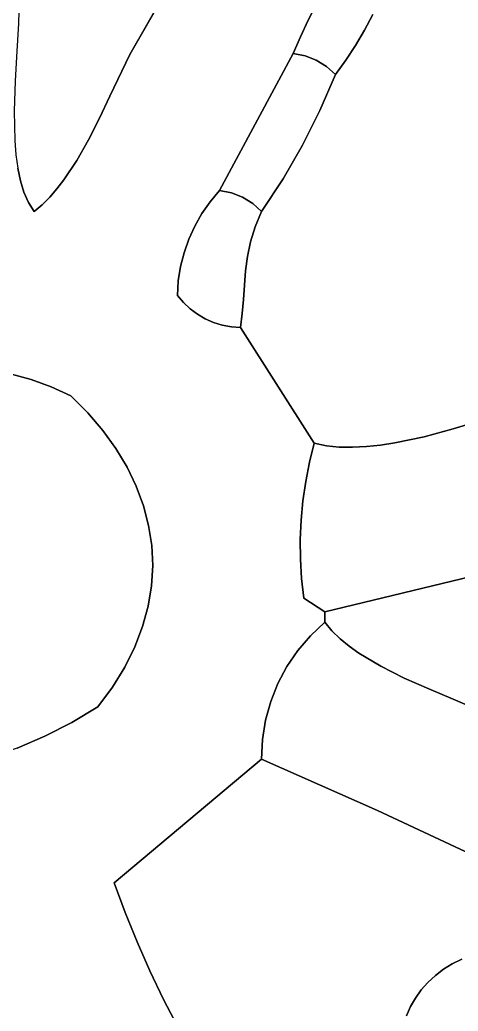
# Model space of a CAD drawing. Header units: inches. Extents: x 36.3 to 71.4, y 17.4 to 61.7.
# Drawn here: x 52.981 to 54.442, y 37.303 to 40.609 of the extents above; entities that cross this region are included whole.
import ezdxf

# ---------------------------------------------------------------- set-up
doc = ezdxf.new("R2010")
doc.units = ezdxf.units.IN
doc.layers.add('SURFACES_FOR_SKETCHUP', color=7, linetype='Continuous')

msp = doc.modelspace()

# ---------------------------------------------------------------- linework, layer by layer
at = {"layer": 'SURFACES_FOR_SKETCHUP'}
for points, invisible_edges in [([(53.3477, 40.4926), (53.5713, 40.8839), (52.9792, 40.6786)], 10), ([(53.3477, 40.4926), (53.8921, 40.496), (53.5713, 40.8839)], 3), ([(53.9419, 40.6079), (53.5713, 40.8839), (53.916, 40.5524)], 3), ([(53.916, 40.5524), (53.5713, 40.8839), (53.8921, 40.496)], 3), ([(53.9697, 40.6623), (53.5713, 40.8839), (53.9419, 40.6079)], 3), ([(54.69, 39.3303), (55.8274, 40.7891), (54.1573, 40.6267)], 11), ([(52.9767, 40.5968), (53.3477, 40.4926), (52.9792, 40.6786)], 3), ([(53.9697, 40.6623), (53.9419, 40.6079), (54.0996, 40.5235)], 10), ([(54.1296, 40.5745), (54.1573, 40.6267), (53.9697, 40.6623)], 10), ([(54.0996, 40.5235), (54.1296, 40.5745), (53.9697, 40.6623)], 10), ([(54.1296, 40.5745), (54.69, 39.3303), (54.1573, 40.6267)], 3), ([(52.9767, 40.5968), (52.9713, 40.5042), (53.3477, 40.4926)], 10), ([(53.9419, 40.6079), (53.916, 40.5524), (53.9689, 40.4739)], 10), ([(53.9419, 40.6079), (53.9689, 40.4739), (54.0996, 40.5235)], 11), ([(54.1296, 40.5745), (54.0996, 40.5235), (54.69, 39.3303)], 10), ([(53.8921, 40.496), (53.9317, 40.4884), (53.916, 40.5524)], 2), ([(53.9317, 40.4884), (53.9689, 40.4739), (53.916, 40.5524)], 10), ([(52.9655, 40.4052), (53.2806, 40.3537), (52.9713, 40.5042)], 3), ([(53.3477, 40.4926), (52.9713, 40.5042), (53.2806, 40.3537)], 3), ([(53.2806, 40.3537), (53.6463, 40.0395), (53.3477, 40.4926)], 3), ([(53.8921, 40.496), (53.3477, 40.4926), (53.6463, 40.0395)], 3), ([(53.8921, 40.496), (53.6463, 40.0395), (53.9229, 40.1904)], 10), ([(53.9317, 40.4884), (53.8921, 40.496), (53.9811, 40.3065)], 10), ([(53.9229, 40.1904), (53.9811, 40.3065), (53.8921, 40.496)], 10), ([(54.0996, 40.5235), (53.9689, 40.4739), (54.0672, 40.4739)], 3), ([(54.0996, 40.5235), (54.0672, 40.4739), (54.69, 39.3303)], 10), ([(53.9317, 40.4884), (53.9811, 40.3065), (53.9689, 40.4739)], 3), ([(54.0028, 40.4528), (53.9689, 40.4739), (53.9811, 40.3065)], 10), ([(54.0028, 40.4528), (54.0672, 40.4739), (53.9689, 40.4739)], 3), ([(54.0672, 40.4739), (54.0326, 40.4258), (53.9811, 40.3065)], 8), ([(53.9811, 40.3065), (54.69, 39.3303), (54.0672, 40.4739)], 11), ([(54.0028, 40.4528), (54.0326, 40.4258), (54.0672, 40.4739)], 8), ([(53.9811, 40.3065), (54.0326, 40.4258), (54.0028, 40.4528)], 8), ([(52.9621, 40.3043), (53.246, 40.281), (52.9655, 40.4052)], 3), ([(53.2806, 40.3537), (52.9655, 40.4052), (53.246, 40.281)], 3), ([(53.246, 40.281), (53.6463, 40.0395), (53.2806, 40.3537)], 3), ([(53.246, 40.281), (52.9621, 40.3043), (53.2095, 40.209)], 3), ([(52.964, 40.2058), (53.2095, 40.209), (52.9621, 40.3043)], 3), ([(53.9811, 40.3065), (53.9229, 40.1904), (54.69, 39.3303)], 10), ([(53.2095, 40.209), (53.6152, 40.0023), (53.246, 40.281)], 3), ([(53.6463, 40.0395), (53.246, 40.281), (53.6152, 40.0023)], 3), ([(53.2095, 40.209), (52.964, 40.2058), (53.1703, 40.1397)], 3), ([(52.9678, 40.1588), (53.1703, 40.1397), (52.964, 40.2058)], 3), ([(53.1703, 40.1397), (53.5878, 39.9627), (53.2095, 40.209)], 3), ([(53.6152, 40.0023), (53.2095, 40.209), (53.5878, 39.9627)], 3), ([(53.6859, 40.0319), (53.9229, 40.1904), (53.6463, 40.0395)], 3), ([(53.9229, 40.1904), (53.6859, 40.0319), (53.8581, 40.0779)], 3), ([(53.9229, 40.1904), (53.8581, 40.0779), (54.5194, 39.2739)], 10), ([(54.5194, 39.2739), (54.69, 39.3303), (53.9229, 40.1904)], 10), ([(52.4525, 39.9367), (52.9826, 40.0723), (52.4551, 40.1371)], 11), ([(52.9738, 40.1142), (52.4551, 40.1371), (52.9826, 40.0723)], 3), ([(53.1703, 40.1397), (52.9678, 40.1588), (53.1276, 40.0752)], 3), ([(52.9678, 40.1588), (52.9738, 40.1142), (53.1276, 40.0752)], 10), ([(53.1276, 40.0752), (53.5443, 39.8774), (53.1703, 40.1397)], 3), ([(53.5878, 39.9627), (53.1703, 40.1397), (53.5641, 39.921)], 3), ([(53.5641, 39.921), (53.1703, 40.1397), (53.5443, 39.8774)], 3), ([(52.9738, 40.1142), (52.9826, 40.0723), (53.1276, 40.0752)], 10), ([(52.9826, 40.0723), (52.4525, 39.9367), (52.9944, 40.0339)], 3), ([(53.1047, 40.0455), (53.1276, 40.0752), (52.9826, 40.0723)], 10), ([(53.0806, 40.0177), (53.1047, 40.0455), (52.9826, 40.0723)], 10), ([(52.9944, 40.0339), (53.0806, 40.0177), (52.9826, 40.0723)], 3), ([(53.1276, 40.0752), (53.1047, 40.0455), (53.5284, 39.8321)], 10), ([(53.5443, 39.8774), (53.1276, 40.0752), (53.5284, 39.8321)], 3), ([(53.7231, 40.0174), (53.8581, 40.0779), (53.6859, 40.0319)], 3), ([(53.757, 39.9964), (53.8581, 40.0779), (53.7231, 40.0174)], 3), ([(53.8581, 40.0779), (53.7868, 39.9693), (53.7498, 39.8687)], 10), ([(53.8581, 40.0779), (53.7498, 39.8687), (54.4252, 39.2447)], 11), ([(53.757, 39.9964), (53.7868, 39.9693), (53.8581, 40.0779)], 8), ([(54.5194, 39.2739), (53.8581, 40.0779), (54.4252, 39.2447)], 3), ([(52.9944, 40.0339), (52.4525, 39.9367), (53.0095, 39.9993)], 3), ([(52.9944, 40.0339), (53.0095, 39.9993), (53.0552, 39.9922)], 10), ([(53.0806, 40.0177), (52.9944, 40.0339), (53.0552, 39.9922)], 3), ([(53.0806, 40.0177), (53.5167, 39.7856), (53.1047, 40.0455)], 3), ([(53.5284, 39.8321), (53.1047, 40.0455), (53.5167, 39.7856)], 3), ([(53.6463, 40.0395), (53.6152, 40.0023), (53.6859, 40.0319)], 2), ([(53.7231, 40.0174), (53.6859, 40.0319), (53.6152, 40.0023)], 10), ([(53.0095, 39.9993), (52.4525, 39.9367), (53.0283, 39.9693)], 3), ([(53.0283, 39.9693), (53.0552, 39.9922), (53.0095, 39.9993)], 2), ([(53.0806, 40.0177), (53.0552, 39.9922), (53.5167, 39.7856)], 10), ([(53.5878, 39.9627), (53.7651, 39.9185), (53.6152, 40.0023)], 3), ([(53.7231, 40.0174), (53.6152, 40.0023), (53.7651, 39.9185)], 11), ([(53.7231, 40.0174), (53.7651, 39.9185), (53.757, 39.9964)], 3), ([(53.0283, 39.9693), (52.4525, 39.9367), (52.7364, 39.4535)], 11), ([(53.0283, 39.9693), (52.7364, 39.4535), (52.808, 39.4506)], 9), ([(53.0283, 39.9693), (52.808, 39.4506), (52.879, 39.4422)], 9), ([(53.0283, 39.9693), (52.879, 39.4422), (52.9492, 39.4284)], 9), ([(53.0283, 39.9693), (52.9492, 39.4284), (53.0182, 39.4093)], 9), ([(53.0283, 39.9693), (53.0182, 39.4093), (53.0857, 39.3847)], 9), ([(53.0283, 39.9693), (53.5091, 39.738), (53.0552, 39.9922)], 3), ([(53.0857, 39.3847), (53.5059, 39.6896), (53.0283, 39.9693)], 11), ([(53.5091, 39.738), (53.0283, 39.9693), (53.5059, 39.6896)], 3), ([(53.5167, 39.7856), (53.0552, 39.9922), (53.5091, 39.738)], 3), ([(53.7651, 39.9185), (53.7498, 39.8687), (53.7868, 39.9693)], 2), ([(53.7868, 39.9693), (53.757, 39.9964), (53.7651, 39.9185)], 2), ([(53.5641, 39.921), (53.7498, 39.8687), (53.5878, 39.9627)], 3), ([(53.7651, 39.9185), (53.5878, 39.9627), (53.7498, 39.8687)], 3), ([(53.5443, 39.8774), (53.7396, 39.8197), (53.5641, 39.921)], 3), ([(53.7498, 39.8687), (53.5641, 39.921), (53.7396, 39.8197)], 3), ([(53.5443, 39.8774), (53.5284, 39.8321), (53.7396, 39.8197)], 10), ([(53.7396, 39.8197), (54.4252, 39.2447), (53.7498, 39.8687)], 3), ([(53.5167, 39.7856), (53.7332, 39.7715), (53.5284, 39.8321)], 3), ([(53.7332, 39.7715), (53.7396, 39.8197), (53.5284, 39.8321)], 10), ([(53.7332, 39.7715), (54.4252, 39.2447), (53.7396, 39.8197)], 3), ([(53.5167, 39.7856), (53.5091, 39.738), (53.7332, 39.7715)], 10), ([(53.7258, 39.6766), (53.7332, 39.7715), (53.5091, 39.738)], 10), ([(53.7258, 39.6766), (54.3282, 39.2184), (53.7332, 39.7715)], 3), ([(54.4252, 39.2447), (53.7332, 39.7715), (54.3282, 39.2184)], 3), ([(53.5059, 39.6896), (53.5259, 39.6661), (53.5091, 39.738)], 2), ([(53.5091, 39.738), (53.5482, 39.6452), (53.7258, 39.6766)], 11), ([(53.5259, 39.6661), (53.5482, 39.6452), (53.5091, 39.738)], 10), ([(53.1514, 39.355), (53.5059, 39.6896), (53.0857, 39.3847)], 3), ([(53.5059, 39.6896), (53.1514, 39.355), (53.5259, 39.6661)], 3), ([(53.2076, 39.2983), (53.5259, 39.6661), (53.1514, 39.355)], 3), ([(53.5259, 39.6661), (53.2076, 39.2983), (53.5482, 39.6452)], 3), ([(53.5727, 39.6271), (53.7258, 39.6766), (53.5482, 39.6452)], 3), ([(53.5989, 39.6119), (53.7258, 39.6766), (53.5727, 39.6271)], 3), ([(53.6266, 39.5998), (53.7258, 39.6766), (53.5989, 39.6119)], 3), ([(53.6557, 39.5909), (53.7258, 39.6766), (53.6266, 39.5998)], 3), ([(53.7221, 39.6297), (53.7258, 39.6766), (53.6557, 39.5909)], 10), ([(53.7221, 39.6297), (54.231, 39.1977), (53.7258, 39.6766)], 3), ([(54.3282, 39.2184), (53.7258, 39.6766), (54.231, 39.1977)], 3), ([(53.5482, 39.6452), (53.2076, 39.2983), (53.5727, 39.6271)], 3), ([(53.2575, 39.2396), (53.5727, 39.6271), (53.2076, 39.2983)], 3), ([(53.5727, 39.6271), (53.2575, 39.2396), (53.5989, 39.6119)], 3), ([(53.3012, 39.1791), (53.5989, 39.6119), (53.2575, 39.2396)], 3), ([(53.5989, 39.6119), (53.3012, 39.1791), (53.6266, 39.5998)], 3), ([(53.6266, 39.5998), (53.3012, 39.1791), (53.6557, 39.5909)], 3), ([(53.6557, 39.5909), (53.6858, 39.5852), (53.7221, 39.6297)], 10), ([(53.7166, 39.583), (53.7221, 39.6297), (53.6858, 39.5852)], 2), ([(53.7221, 39.6297), (53.7166, 39.583), (54.09, 39.1832)], 10), ([(54.231, 39.1977), (53.7221, 39.6297), (54.183, 39.1903)], 3), ([(54.136, 39.1854), (53.7221, 39.6297), (54.09, 39.1832)], 3), ([(54.183, 39.1903), (53.7221, 39.6297), (54.136, 39.1854)], 3), ([(53.3383, 39.1169), (53.6557, 39.5909), (53.3012, 39.1791)], 3), ([(53.6557, 39.5909), (53.3383, 39.1169), (53.6858, 39.5852)], 3), ([(53.6858, 39.5852), (53.3383, 39.1169), (53.9624, 39.1968)], 11), ([(53.9624, 39.1968), (53.7166, 39.583), (53.6858, 39.5852)], 8), ([(54.0456, 39.1842), (54.09, 39.1832), (53.7166, 39.583)], 10), ([(53.9624, 39.1968), (54.0029, 39.1886), (53.7166, 39.583)], 2), ([(54.0029, 39.1886), (54.0456, 39.1842), (53.7166, 39.583)], 10), ([(53.3383, 39.1169), (52.879, 39.4422), (52.3564, 38.3489)], 11), ([(53.3012, 39.1791), (52.879, 39.4422), (53.3383, 39.1169)], 3), ([(52.879, 39.4422), (53.3012, 39.1791), (52.9492, 39.4284)], 3), ([(52.9492, 39.4284), (53.2575, 39.2396), (53.0182, 39.4093)], 3), ([(53.2575, 39.2396), (52.9492, 39.4284), (53.3012, 39.1791)], 3), ([(53.0857, 39.3847), (53.0182, 39.4093), (53.2076, 39.2983)], 10), ([(53.2076, 39.2983), (53.0182, 39.4093), (53.2575, 39.2396)], 3), ([(53.2076, 39.2983), (53.1514, 39.355), (53.0857, 39.3847)], 8), ([(54.4252, 39.2447), (53.9975, 38.635), (54.5194, 39.2739)], 3), ([(55.4726, 38.9899), (54.5194, 39.2739), (53.9975, 38.635)], 3), ([(54.3282, 39.2184), (53.9975, 38.635), (54.4252, 39.2447)], 3), ([(54.231, 39.1977), (53.9975, 38.635), (54.3282, 39.2184)], 3), ([(53.9624, 39.1968), (53.3383, 39.1169), (53.9464, 39.1335)], 3), ([(53.9154, 38.8757), (53.9975, 38.635), (54.183, 39.1903)], 11), ([(53.9182, 38.9406), (53.9154, 38.8757), (54.183, 39.1903)], 10), ([(54.183, 39.1903), (54.136, 39.1854), (53.9182, 38.9406)], 10), ([(53.9243, 39.0053), (53.9182, 38.9406), (54.136, 39.1854)], 10), ([(54.136, 39.1854), (54.09, 39.1832), (53.9243, 39.0053)], 10), ([(53.9337, 39.0697), (53.9243, 39.0053), (54.09, 39.1832)], 10), ([(53.9464, 39.1335), (53.9337, 39.0697), (54.0456, 39.1842)], 10), ([(54.09, 39.1832), (54.0456, 39.1842), (53.9337, 39.0697)], 10), ([(54.0029, 39.1886), (53.9624, 39.1968), (53.9464, 39.1335)], 8), ([(54.0456, 39.1842), (54.0029, 39.1886), (53.9464, 39.1335)], 10), ([(54.231, 39.1977), (54.183, 39.1903), (53.9975, 38.635)], 10), ([(53.369, 39.0534), (53.3383, 39.1169), (52.3564, 38.3489)], 10), ([(53.369, 39.0534), (53.9464, 39.1335), (53.3383, 39.1169)], 3), ([(53.9337, 39.0697), (53.9464, 39.1335), (53.369, 39.0534)], 10), ([(53.3929, 38.9886), (53.369, 39.0534), (52.3564, 38.3489)], 10), ([(53.3929, 38.9886), (53.9337, 39.0697), (53.369, 39.0534)], 3), ([(53.9337, 39.0697), (53.3929, 38.9886), (53.9243, 39.0053)], 3), ([(53.4101, 38.9228), (53.9243, 39.0053), (53.3929, 38.9886)], 3), ([(53.9243, 39.0053), (53.4101, 38.9228), (53.9182, 38.9406)], 3), ([(53.4101, 38.9228), (53.3929, 38.9886), (52.3564, 38.3489)], 10), ([(53.9975, 38.635), (55.2326, 38.6513), (55.4726, 38.9899)], 3), ([(53.4204, 38.8562), (53.9182, 38.9406), (53.4101, 38.9228)], 3), ([(53.9182, 38.9406), (53.4204, 38.8562), (53.9154, 38.8757)], 3), ([(53.4101, 38.9228), (52.3564, 38.3489), (53.4204, 38.8562)], 3), ([(53.9154, 38.8757), (53.4204, 38.8562), (53.916, 38.8106)], 3), ([(53.9154, 38.8757), (53.916, 38.8106), (53.9975, 38.635)], 10), ([(53.4236, 38.789), (53.4204, 38.8562), (52.3564, 38.3489)], 10), ([(53.4236, 38.789), (53.916, 38.8106), (53.4204, 38.8562)], 3), ([(53.916, 38.8106), (53.4236, 38.789), (53.92, 38.7456)], 3), ([(53.92, 38.7456), (53.9975, 38.635), (53.916, 38.8106)], 3), ([(53.4236, 38.789), (52.3564, 38.3489), (53.4197, 38.7213)], 3), ([(53.4197, 38.7213), (53.92, 38.7456), (53.4236, 38.789)], 3), ([(53.92, 38.7456), (53.4197, 38.7213), (53.9272, 38.6808)], 3), ([(53.92, 38.7456), (53.9272, 38.6808), (53.9975, 38.635)], 8), ([(53.4197, 38.7213), (52.3564, 38.3489), (53.4086, 38.6535)], 3), ([(53.4086, 38.6535), (53.9272, 38.6808), (53.4197, 38.7213)], 3), ([(53.8711, 38.4522), (53.9272, 38.6808), (53.4086, 38.6535)], 11), ([(53.9074, 38.5056), (53.9272, 38.6808), (53.8711, 38.4522)], 3), ([(53.9074, 38.5056), (53.9496, 38.555), (53.9272, 38.6808)], 10), ([(53.9272, 38.6808), (53.9496, 38.555), (53.9975, 38.635)], 3), ([(53.4086, 38.6535), (52.3564, 38.3489), (53.3902, 38.5855)], 3), ([(53.3902, 38.5855), (53.8711, 38.4522), (53.4086, 38.6535)], 3), ([(55.2326, 38.6513), (53.9975, 38.635), (55.2118, 38.6279)], 3), ([(53.9975, 38.5999), (53.9975, 38.635), (53.9496, 38.555)], 2), ([(54.2622, 38.4136), (53.9975, 38.635), (54.1836, 38.453)], 3), ([(54.1112, 38.4965), (53.9975, 38.635), (54.0783, 38.5201)], 3), ([(54.0481, 38.5451), (54.0783, 38.5201), (53.9975, 38.635)], 10), ([(53.9975, 38.5999), (54.021, 38.5716), (53.9975, 38.635)], 2), ([(54.1836, 38.453), (53.9975, 38.635), (54.1112, 38.4965)], 3), ([(54.0481, 38.5451), (53.9975, 38.635), (54.021, 38.5716)], 3), ([(54.2622, 38.4136), (55.2118, 38.6279), (53.9975, 38.635)], 11), ([(54.3436, 38.3774), (55.2118, 38.6279), (54.2622, 38.4136)], 3), ([(55.2118, 38.6279), (54.3436, 38.3774), (55.1934, 38.6027)], 3), ([(53.0646, 38.2198), (53.3902, 38.5855), (52.3564, 38.3489)], 11), ([(53.3902, 38.5855), (53.0646, 38.2198), (53.3642, 38.5178)], 3), ([(53.3642, 38.5178), (53.841, 38.3952), (53.3902, 38.5855)], 3), ([(53.8711, 38.4522), (53.3902, 38.5855), (53.841, 38.3952)], 3), ([(54.021, 38.5716), (53.9975, 38.5999), (53.9496, 38.555)], 8), ([(54.4248, 38.3432), (55.1934, 38.6027), (54.3436, 38.3774)], 3), ([(55.1934, 38.6027), (54.4248, 38.3432), (55.1777, 38.576)], 3), ([(54.5025, 38.3101), (55.1777, 38.576), (54.4248, 38.3432)], 3), ([(53.9074, 38.5056), (54.0481, 38.5451), (53.9496, 38.555)], 3), ([(54.0481, 38.5451), (53.9074, 38.5056), (54.0783, 38.5201)], 3), ([(54.021, 38.5716), (53.9496, 38.555), (54.0481, 38.5451)], 3), ([(53.3642, 38.5178), (53.0646, 38.2198), (53.3307, 38.4504)], 3), ([(53.3307, 38.4504), (53.8172, 38.3354), (53.3642, 38.5178)], 3), ([(53.841, 38.3952), (53.3642, 38.5178), (53.8172, 38.3354)], 3), ([(54.0783, 38.5201), (53.8711, 38.4522), (54.1112, 38.4965)], 3), ([(53.8711, 38.4522), (54.0783, 38.5201), (53.9074, 38.5056)], 3), ([(53.841, 38.3952), (54.1112, 38.4965), (53.8711, 38.4522)], 3), ([(54.1112, 38.4965), (53.841, 38.3952), (54.1836, 38.453)], 3), ([(53.1542, 38.2656), (53.3307, 38.4504), (53.0646, 38.2198)], 3), ([(53.2895, 38.3836), (53.3307, 38.4504), (53.1542, 38.2656)], 10), ([(53.2895, 38.3836), (53.7899, 38.2089), (53.3307, 38.4504)], 3), ([(53.8001, 38.2731), (53.3307, 38.4504), (53.7899, 38.2089)], 3), ([(53.8172, 38.3354), (53.3307, 38.4504), (53.8001, 38.2731)], 3), ([(53.8001, 38.2731), (54.1836, 38.453), (53.8172, 38.3354)], 3), ([(54.1727, 37.9717), (54.1836, 38.453), (53.8001, 38.2731)], 11), ([(53.8172, 38.3354), (54.1836, 38.453), (53.841, 38.3952)], 3), ([(54.1836, 38.453), (54.1727, 37.9717), (54.2622, 38.4136)], 3), ([(54.2622, 38.4136), (54.1727, 37.9717), (54.3436, 38.3774)], 3), ([(53.1542, 38.2656), (53.2405, 38.3175), (53.2895, 38.3836)], 8), ([(53.2405, 38.3175), (53.7868, 38.1434), (53.2895, 38.3836)], 3), ([(53.7899, 38.2089), (53.2895, 38.3836), (53.7868, 38.1434)], 3), ([(54.3436, 38.3774), (54.1727, 37.9717), (54.4248, 38.3432)], 3), ([(52.3938, 38.3114), (53.0646, 38.2198), (52.3564, 38.3489)], 3), ([(53.0646, 38.2198), (52.3938, 38.3114), (52.972, 38.1804)], 3), ([(53.2405, 38.3175), (53.1542, 38.2656), (53.2952, 37.7312)], 10), ([(53.2952, 37.7312), (53.7868, 38.1434), (53.2405, 38.3175)], 10), ([(54.4248, 38.3432), (54.1727, 37.9717), (54.5025, 38.3101)], 3), ([(54.5025, 38.3101), (54.1727, 37.9717), (54.5734, 38.2769)], 3), ([(53.1542, 38.2656), (53.0646, 38.2198), (53.2952, 37.7312)], 10), ([(53.7899, 38.2089), (54.1727, 37.9717), (53.8001, 38.2731)], 3), ([(54.5554, 37.7931), (54.5734, 38.2769), (54.1727, 37.9717)], 3), ([(53.0646, 38.2198), (52.972, 38.1804), (53.2952, 37.7312)], 10), ([(52.972, 38.1804), (52.8768, 38.1475), (53.2952, 37.7312)], 10), ([(53.7899, 38.2089), (53.7868, 38.1434), (54.1727, 37.9717)], 8), ([(53.2952, 37.7312), (52.8768, 38.1475), (52.5525, 37.807)], 11), ([(53.2952, 37.7312), (53.3322, 37.6322), (53.7868, 38.1434)], 2), ([(53.3322, 37.6322), (53.3721, 37.5343), (53.7868, 38.1434)], 10), ([(54.1727, 37.9717), (53.7868, 38.1434), (53.3721, 37.5343)], 10), ([(53.3721, 37.5343), (53.4147, 37.4377), (54.1727, 37.9717)], 10), ([(53.4147, 37.4377), (53.4601, 37.3423), (54.1727, 37.9717)], 10), ([(54.2996, 37.3468), (54.1727, 37.9717), (53.4601, 37.3423)], 11), ([(54.1727, 37.9717), (54.2996, 37.3468), (54.319, 37.3738)], 9), ([(54.1727, 37.9717), (54.319, 37.3738), (54.3411, 37.3989)], 9), ([(54.1727, 37.9717), (54.3411, 37.3989), (54.3657, 37.4219)], 9), ([(54.1727, 37.9717), (54.3657, 37.4219), (54.3928, 37.4427)], 9), ([(54.1727, 37.9717), (54.3928, 37.4427), (54.4222, 37.4608)], 9), ([(54.1727, 37.9717), (54.4222, 37.4608), (54.5554, 37.7931)], 3), ([(52.5525, 37.807), (52.54, 37.753), (53.2952, 37.7312)], 10), ([(54.4539, 37.4763), (54.5554, 37.7931), (54.4222, 37.4608)], 3), ([(52.54, 37.753), (52.5206, 37.701), (53.0775, 37.2305)], 10), ([(53.0775, 37.2305), (53.2952, 37.7312), (52.54, 37.753)], 11), ([(53.2952, 37.7312), (53.0775, 37.2305), (53.3322, 37.6322)], 3), ([(53.0775, 37.2305), (52.5206, 37.701), (52.8387, 37.1602)], 3), ([(53.3322, 37.6322), (53.0775, 37.2305), (53.3721, 37.5343)], 3), ([(53.3721, 37.5343), (53.0775, 37.2305), (53.4147, 37.4377)], 3), ([(54.2692, 37.2881), (54.4539, 37.4763), (54.283, 37.3182)], 3), ([(54.4539, 37.4763), (54.2692, 37.2881), (54.2715, 37.0244)], 11), ([(54.2715, 37.0244), (54.4596, 36.8396), (54.4539, 37.4763)], 11), ([(54.4539, 37.4763), (54.4222, 37.4608), (54.283, 37.3182)], 10), ([(54.283, 37.3182), (54.4222, 37.4608), (54.2996, 37.3468)], 3), ([(54.2996, 37.3468), (54.4222, 37.4608), (54.319, 37.3738)], 3), ([(54.4222, 37.4608), (54.3928, 37.4427), (54.319, 37.3738)], 10), ([(53.1161, 37.1795), (53.4147, 37.4377), (53.0775, 37.2305)], 3), ([(53.4147, 37.4377), (53.1161, 37.1795), (53.4601, 37.3423)], 3), ([(54.3411, 37.3989), (54.319, 37.3738), (54.3928, 37.4427)], 10), ([(54.3928, 37.4427), (54.3657, 37.4219), (54.3411, 37.3989)], 8), ([(53.1517, 37.1265), (53.4601, 37.3423), (53.1161, 37.1795)], 3), ([(53.4601, 37.3423), (53.1517, 37.1265), (53.5082, 37.2483)], 3), ([(54.283, 37.3182), (54.2996, 37.3468), (53.4601, 37.3423)], 10), ([(53.4601, 37.3423), (53.5082, 37.2483), (54.283, 37.3182)], 10), ([(54.2692, 37.2881), (54.283, 37.3182), (53.5082, 37.2483)], 10)]:
    msp.add_3dface(points, dxfattribs=dict(at, invisible_edges=invisible_edges))

doc.saveas('drawing.dxf')
